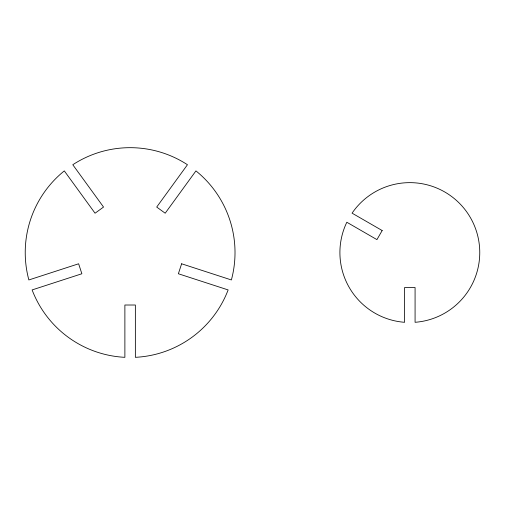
<?xml version="1.0" encoding="UTF-8"?>
<svg xmlns="http://www.w3.org/2000/svg" width="505" height="505" viewBox="0 0 505 505"><rect width="100%" height="100%" fill="white"/><g stroke="black" fill="none" stroke-linecap="round" stroke-linejoin="round"><path stroke-width="0.76" d="M181.623 263.787L178.379 273.76L228.134 289.927A104.895 104.895 0 0 1 135.365 357.325L135.365 305.014L124.88 305.014L124.88 357.325A104.895 104.895 0 0 1 32.112 289.927L81.867 273.76L78.622 263.787L28.867 279.953A104.895 104.895 0 0 1 64.305 170.898L95.054 213.217L103.538 207.056L72.789 164.731A104.895 104.895 0 0 1 187.456 164.731L156.708 207.056L165.192 213.217L195.94 170.898A104.895 104.895 0 0 1 231.378 279.953L181.623 263.787M382.178 230.539L376.932 239.623L346.821 222.244A69.93 69.93 0 0 0 404.587 322.297L404.587 287.528L415.078 287.528L415.078 322.297A69.93 69.93 0 0 0 470.395 217.605A69.93 69.93 0 0 0 352.067 213.16L382.178 230.539"/></g></svg>
